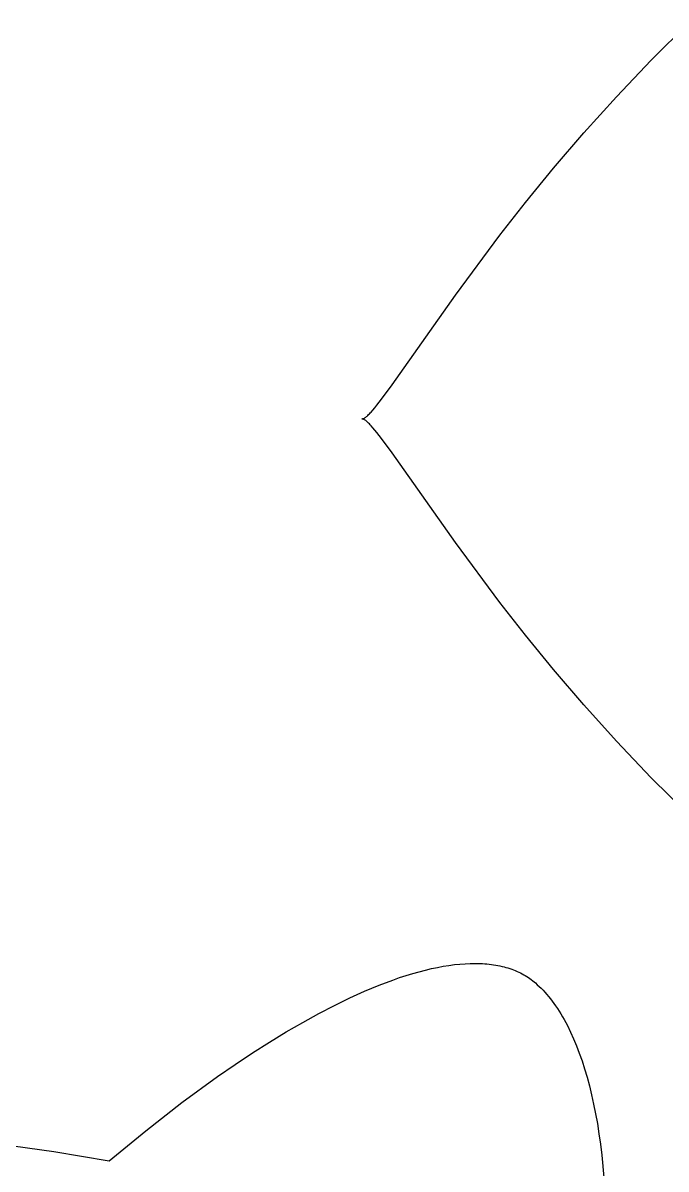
# Model space of a CAD drawing. Header units: millimetres. Extents: x -103 to 223, y -22 to 242.
# Drawn here: x -10.31 to 15.05, y 26.77 to 71.96 of the extents above; entities that cross this region are included whole.
import ezdxf

# ---------------------------------------------------------------- set-up
doc = ezdxf.new("R2010")
doc.units = ezdxf.units.MM
doc.layers.add('Capa 01', color=1, linetype='Continuous', true_color=0xff0000)

msp = doc.modelspace()

# ---------------------------------------------------------------- linework, layer by layer
at = {"layer": 'Capa 01', "color": 1, "true_color": 0xff0000}
for p, q in [((14.465, 70.495), (15.938, 71.957)), ((13.087, 69.045), (14.465, 70.495)), ((11.803, 67.618), (13.087, 69.045)), ((10.611, 66.225), (11.803, 67.618)), ((9.51, 64.878), (10.611, 66.225)), ((8.499, 63.587), (9.51, 64.878)), ((6.741, 61.224), (8.499, 63.587)), ((4.247, 57.687), (6.741, 61.224)), ((3.829, 57.118), (4.247, 57.687)), ((3.65, 56.888), (3.829, 57.118)), ((3.26, 56.459), (3.289, 56.485)), ((3.289, 56.485), (3.32, 56.514)), ((3.32, 56.514), (3.352, 56.545)), ((3.352, 56.545), (3.385, 56.579)), ((3.385, 56.579), (3.419, 56.616)), ((3.419, 56.616), (3.491, 56.696)), ((3.491, 56.696), (3.568, 56.787)), ((3.568, 56.787), (3.65, 56.888)), ((3.049, 56.346), (3.068, 56.347)), ((3.068, 56.344), (3.049, 56.346)), ((3.068, 56.347), (3.087, 56.351)), ((3.087, 56.34), (3.068, 56.344)), ((3.087, 56.351), (3.108, 56.359)), ((3.108, 56.333), (3.087, 56.34)), ((3.108, 56.359), (3.131, 56.368)), ((3.131, 56.323), (3.108, 56.333)), ((3.131, 56.368), (3.154, 56.381)), ((3.154, 56.31), (3.131, 56.323)), ((3.154, 56.381), (3.179, 56.396)), ((3.179, 56.295), (3.154, 56.31)), ((3.179, 56.396), (3.205, 56.415)), ((3.205, 56.277), (3.179, 56.295)), ((3.205, 56.415), (3.232, 56.435)), ((3.232, 56.256), (3.205, 56.277)), ((3.232, 56.435), (3.26, 56.459)), ((3.26, 56.233), (3.232, 56.256)), ((3.289, 56.207), (3.26, 56.233)), ((3.32, 56.178), (3.289, 56.207)), ((3.352, 56.146), (3.32, 56.178)), ((3.385, 56.112), (3.352, 56.146)), ((3.419, 56.076), (3.385, 56.112)), ((3.491, 55.995), (3.419, 56.076)), ((3.568, 55.904), (3.491, 55.995)), ((3.65, 55.804), (3.568, 55.904)), ((3.829, 55.574), (3.65, 55.804)), ((4.247, 55.004), (3.829, 55.574)), ((6.741, 51.467), (4.247, 55.004)), ((8.499, 49.104), (6.741, 51.467)), ((9.51, 47.814), (8.499, 49.104)), ((10.611, 46.467), (9.51, 47.814)), ((11.803, 45.074), (10.611, 46.467)), ((13.087, 43.646), (11.803, 45.074)), ((14.465, 42.196), (13.087, 43.646)), ((15.938, 40.734), (14.465, 42.196))]:
    msp.add_line(p, q, dxfattribs=at)
at = {"layer": 'Capa 01'}
for p, q in [((6.262, 34.766), (6.486, 34.802)), ((6.486, 34.802), (6.705, 34.831)), ((6.705, 34.831), (6.917, 34.854)), ((6.917, 34.854), (7.125, 34.869)), ((7.125, 34.869), (7.326, 34.878)), ((7.326, 34.878), (7.522, 34.881)), ((7.522, 34.881), (7.712, 34.877)), ((7.712, 34.877), (7.805, 34.872)), ((7.805, 34.872), (7.897, 34.866)), ((7.897, 34.866), (7.987, 34.859)), ((7.987, 34.859), (8.076, 34.849)), ((8.076, 34.849), (8.163, 34.839)), ((8.163, 34.839), (8.249, 34.826)), ((8.249, 34.826), (8.334, 34.813)), ((8.334, 34.813), (8.417, 34.797)), ((8.417, 34.797), (8.499, 34.781)), ((4.544, 34.318), (4.805, 34.403)), ((4.805, 34.403), (5.061, 34.481)), ((5.061, 34.481), (5.312, 34.552)), ((5.312, 34.552), (5.558, 34.616)), ((5.558, 34.616), (5.798, 34.673)), ((5.798, 34.673), (6.033, 34.723)), ((6.033, 34.723), (6.262, 34.766)), ((8.499, 34.781), (8.579, 34.762)), ((8.579, 34.762), (8.658, 34.743)), ((8.658, 34.743), (8.736, 34.722)), ((8.736, 34.722), (8.812, 34.699)), ((8.812, 34.699), (8.886, 34.675)), ((8.886, 34.675), (8.96, 34.65)), ((8.96, 34.65), (9.032, 34.623)), ((9.032, 34.623), (9.102, 34.595)), ((9.102, 34.595), (9.171, 34.565)), ((9.171, 34.565), (9.239, 34.534)), ((9.239, 34.534), (9.306, 34.502)), ((9.306, 34.502), (9.371, 34.468)), ((9.371, 34.468), (9.434, 34.433)), ((9.434, 34.433), (9.497, 34.397)), ((9.497, 34.397), (9.558, 34.359)), ((9.558, 34.359), (9.617, 34.321)), ((3.164, 33.783), (3.73, 34.019)), ((3.73, 34.019), (4.278, 34.225)), ((4.278, 34.225), (4.544, 34.318)), ((9.617, 34.321), (9.676, 34.281)), ((9.676, 34.281), (9.733, 34.239)), ((9.733, 34.239), (9.788, 34.197)), ((9.788, 34.197), (9.843, 34.153)), ((9.843, 34.153), (9.896, 34.108)), ((9.896, 34.108), (9.971, 34.041)), ((9.971, 34.041), (10.046, 33.971)), ((10.046, 33.971), (10.121, 33.897)), ((10.121, 33.897), (10.195, 33.821)), ((1.977, 33.226), (2.579, 33.519)), ((2.579, 33.519), (3.164, 33.783)), ((10.195, 33.821), (10.268, 33.742)), ((10.268, 33.742), (10.341, 33.659)), ((10.341, 33.659), (10.413, 33.574)), ((10.413, 33.574), (10.484, 33.485)), ((10.484, 33.485), (10.555, 33.394)), ((1.358, 32.905), (1.977, 33.226)), ((10.555, 33.394), (10.625, 33.299)), ((10.625, 33.299), (10.694, 33.201)), ((10.694, 33.201), (10.763, 33.1)), ((10.763, 33.1), (10.83, 32.995)), ((10.83, 32.995), (10.897, 32.888)), ((0.076, 32.18), (0.724, 32.556)), ((0.724, 32.556), (1.358, 32.905)), ((10.897, 32.888), (10.963, 32.777)), ((10.963, 32.777), (11.028, 32.663)), ((11.028, 32.663), (11.156, 32.425)), ((-0.585, 31.777), (0.076, 32.18)), ((11.156, 32.425), (11.28, 32.174)), ((11.28, 32.174), (11.399, 31.91)), ((-1.258, 31.348), (-0.585, 31.777)), ((11.399, 31.91), (11.515, 31.634)), ((11.515, 31.634), (11.626, 31.344)), ((-1.942, 30.894), (-1.258, 31.348)), ((11.626, 31.344), (11.733, 31.041)), ((-2.634, 30.416), (-1.942, 30.894)), ((11.733, 31.041), (11.834, 30.725)), ((-4.041, 29.391), (-2.634, 30.416)), ((11.834, 30.725), (11.931, 30.396)), ((11.931, 30.396), (12.023, 30.055)), ((12.023, 30.055), (12.11, 29.701)), ((-5.468, 28.283), (-4.041, 29.391)), ((12.11, 29.701), (12.191, 29.334)), ((12.191, 29.334), (12.267, 28.955)), ((12.267, 28.955), (12.337, 28.565)), ((12.337, 28.565), (12.401, 28.162)), ((-6.904, 27.102), (-5.468, 28.283)), ((12.401, 28.162), (12.459, 27.748)), ((-11.278, 27.765), (-9.085, 27.47)), ((12.459, 27.748), (12.511, 27.323)), ((-9.085, 27.47), (-6.904, 27.102)), ((12.511, 27.323), (12.596, 26.44))]:
    msp.add_line(p, q, dxfattribs=at)

doc.saveas('drawing.dxf')
